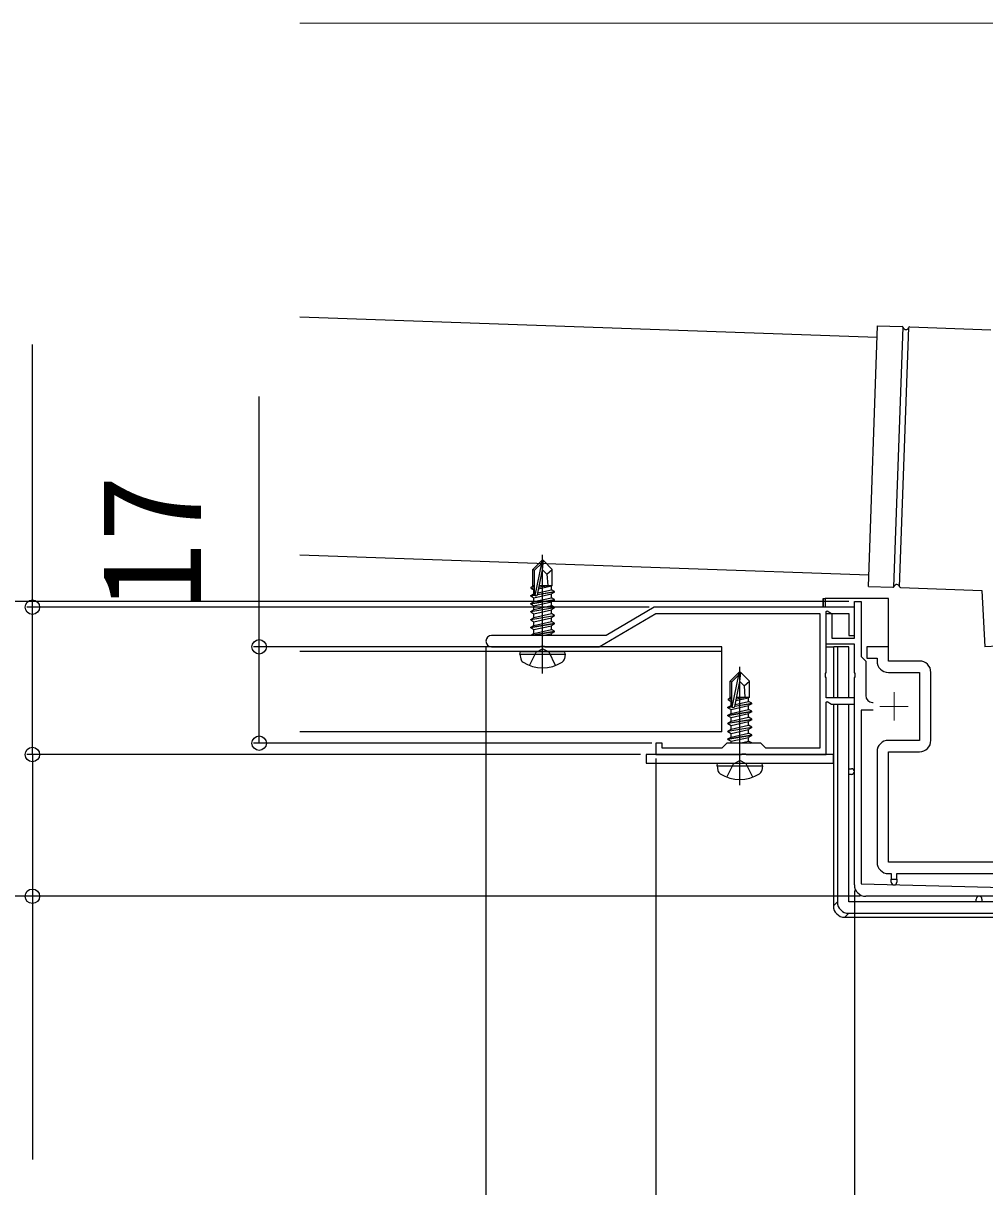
# Model space of a CAD drawing. Units: millimetres, scale not verified. Extents: x -1050 to 1050, y -1570 to 1561.
# Drawn here: x 551.7 to 721.3, y 326.8 to 532 of the extents above; entities that cross this region are included whole.
import ezdxf
from ezdxf.enums import TextEntityAlignment as Align

# ---------------------------------------------------------------- set-up
doc = ezdxf.new("R2010")
doc.units = ezdxf.units.MM
doc.header["$LTSCALE"] = 8
for name, color, linetype in [('0-3_YKK_11', 7, 'Continuous'), ('0-5_YKK_13', 4, 'Continuous'), ('0-6_YKK_D', 6, 'Continuous')]:
    doc.layers.add(name, color=color, linetype=linetype)
doc.layers.add('0-4_YKK_12', color=2, linetype='Continuous', lineweight=18)
doc.styles.add('ＭＳ ゴシック', font='')
doc.styles.get('ＭＳ ゴシック').set_extended_font_data('MS Gothic')

msp = doc.modelspace()

# ---------------------------------------------------------------- linework, layer by layer
at = {"layer": '0-3_YKK_11'}
for p, q in [((698.282, 430.001), (699.482, 430.001)), ((701.482, 412.201), (701.582, 412.201)), ((786.282, 378.001), (700.282, 378.001))]:
    msp.add_line(p, q, dxfattribs=at)
for points in [[(698.282, 429.001), (662.982, 429.001), (654.507, 424.001), (634.282, 424.001)], [(634.282, 422.001), (642.824, 422.001), (643.007, 422.121), (643.557, 422.121), (643.74, 422.001), (653.282, 422.001), (663.282, 427.901), (692.182, 427.901), (692.182, 404.101), (682.682, 404.101), (681.782, 405.001), (675.782, 405.001), (674.882, 404.101), (664.382, 404.101), (664.382, 405.001), (663.282, 405.001), (663.282, 403.001), (678.324, 403.001), (678.507, 403.121), (679.057, 403.121), (679.24, 403.001), (693.282, 403.001), (693.282, 412.216), (693.482, 412.332), (694.228, 411.901), (698.282, 411.901), (698.282, 413.001), (693.282, 413.001), (693.282, 416.543), (693.162, 416.726), (693.162, 417.276), (693.282, 417.459), (693.282, 428.216), (693.482, 428.332), (694.228, 427.901), (697.282, 427.901), (697.282, 424.001), (698.282, 424.001), (698.282, 429.001)], [(698.282, 380.001), (698.282, 416.543), (698.402, 416.726), (698.402, 417.276), (698.282, 417.459), (698.282, 422.501), (693.282, 422.501), (693.282, 427.901), (694.282, 427.901), (694.282, 423.501), (698.282, 423.501), (698.282, 430.001)], [(699.482, 430.001), (699.482, 420.301), (700.282, 419.501), (700.282, 413.401)], [(701.582, 410.801), (699.482, 410.801), (699.482, 380.201), (738.282, 379.201), (739.482, 379.201), (740.282, 380.001), (746.282, 380.001), (747.082, 379.201), (748.282, 379.201), (787.082, 380.201), (787.082, 410.801), (784.982, 410.801)]]:
    msp.add_lwpolyline(points, dxfattribs=at)
for centre, radius, start, end in [((634.282, 423.001), 1, 90.00001, 179.99999), ((634.282, 423.001), 1, 180.00001, 269.99999), ((701.482, 413.401), 1.2, 180, 270), ((700.282, 380.001), 2, 180, 270)]:
    msp.add_arc(centre, radius, start, end, dxfattribs=at)
at = {"layer": '0-4_YKK_12'}
for p, q in [((828.282, 532.001), (600.441, 532.001)), ((705.282, 414.001), (705.282, 409.001)), ((702.782, 411.501), (707.782, 411.501))]:
    msp.add_line(p, q, dxfattribs=at)
at = {"layer": '0-5_YKK_13'}
for p, q in [((600.441, 480.196), (702.3, 476.639)), ((700.765, 432.666), (702.37, 478.638)), ((702.37, 478.638), (706.697, 478.487)), ((705.265, 432.605), (706.864, 478.385)), ((706.265, 432.57), (707.864, 478.35)), ((708.038, 478.44), (722.358, 477.94)), ((700.835, 434.664), (600.441, 438.17)), ((643.132, 437.202), (641.582, 435.652)), ((643.432, 437.202), (643.132, 437.202)), ((643.132, 436.778), (643.132, 437.202)), ((643.282, 417.302), (643.282, 438.202)), ((643.282, 435.581), (643.282, 437.202)), ((643.282, 435.581), (643.432, 437.202)), ((643.432, 437.202), (644.982, 435.652)), ((641.582, 432.683), (641.582, 435.652)), ((641.582, 435.652), (641.882, 435.528)), ((641.882, 435.528), (643.132, 436.778)), ((641.882, 431.251), (641.882, 435.528)), ((641.95, 431.08), (643.132, 436.778)), ((642.372, 431.196), (643.282, 435.581)), ((644.025, 434.849), (644.982, 435.652)), ((644.982, 432.802), (644.982, 435.652)), ((641.182, 431.052), (641.895, 431.171)), ((641.95, 431.08), (641.182, 430.952)), ((641.182, 430.952), (641.182, 431.052)), ((641.282, 432.51), (641.582, 432.683)), ((641.282, 432.51), (641.882, 432.627)), ((641.282, 432.295), (641.282, 432.51)), ((641.282, 432.295), (641.882, 432.393)), ((641.282, 432.295), (641.732, 432.035)), ((641.582, 432.802), (641.882, 432.802)), ((641.732, 432.035), (641.885, 432.069)), ((641.732, 431.37), (641.732, 432.035)), ((641.732, 430.635), (644.832, 431.335)), ((645.382, 431.652), (642.356, 431.148)), ((642.384, 431.253), (645.382, 431.752)), ((642.442, 431.53), (644.832, 432.07)), ((642.587, 432.228), (644.832, 432.735)), ((642.647, 432.519), (644.365, 432.802)), ((642.702, 432.786), (642.786, 432.802)), ((642.706, 432.802), (644.982, 432.802)), ((644.982, 432.802), (644.832, 432.735)), ((644.832, 432.07), (644.832, 432.735)), ((645.382, 431.752), (644.832, 432.07)), ((645.382, 431.652), (644.832, 431.335)), ((644.832, 430.67), (644.832, 431.335)), ((645.382, 431.652), (645.382, 431.752)), ((700.765, 432.666), (705.091, 432.515)), ((706.432, 432.468), (720.753, 431.968)), ((720.753, 431.968), (721.276, 421.981)), ((641.182, 430.952), (641.732, 430.635)), ((641.182, 429.652), (645.382, 430.352)), ((645.382, 430.252), (641.182, 429.552)), ((641.182, 429.552), (641.182, 429.652)), ((641.182, 429.552), (641.732, 429.235)), ((641.182, 428.252), (645.382, 428.952)), ((641.732, 429.97), (641.732, 430.635)), ((641.732, 429.235), (644.832, 429.935)), ((641.732, 428.57), (641.732, 429.235)), ((645.382, 430.352), (644.832, 430.67)), ((645.382, 430.252), (644.832, 429.935)), ((644.832, 429.27), (644.832, 429.935)), ((645.382, 428.952), (644.832, 429.27)), ((645.382, 430.252), (645.382, 430.352)), ((645.382, 428.852), (645.382, 428.952)), ((693.156, 430.501), (693.156, 429.001)), ((704.282, 430.501), (693.156, 430.501)), ((704.282, 422.001), (704.282, 430.501)), ((645.382, 428.852), (641.182, 428.152)), ((641.182, 428.152), (641.182, 428.252)), ((641.182, 428.152), (641.732, 427.835)), ((641.182, 426.852), (645.382, 427.552)), ((645.382, 427.452), (641.182, 426.752)), ((641.732, 427.835), (644.832, 428.535)), ((641.732, 427.17), (641.732, 427.835)), ((641.732, 426.435), (644.832, 427.135)), ((645.382, 428.852), (644.832, 428.535)), ((644.832, 427.87), (644.832, 428.535)), ((645.382, 427.552), (644.832, 427.87)), ((645.382, 427.452), (644.832, 427.135)), ((644.832, 426.47), (644.832, 427.135)), ((645.382, 427.452), (645.382, 427.552)), ((641.182, 426.752), (641.182, 426.852)), ((641.182, 426.752), (641.732, 426.435)), ((641.182, 425.452), (645.382, 426.152)), ((645.382, 426.052), (641.182, 425.352)), ((641.182, 425.352), (641.182, 425.452)), ((641.182, 425.352), (641.732, 425.035)), ((641.732, 425.77), (641.732, 426.435)), ((641.732, 425.035), (644.832, 425.735)), ((641.732, 424.37), (641.732, 425.035)), ((645.382, 426.152), (644.832, 426.47)), ((645.382, 426.052), (644.832, 425.735)), ((644.832, 425.07), (644.832, 425.735)), ((645.382, 424.752), (644.832, 425.07)), ((645.382, 426.052), (645.382, 426.152)), ((641.182, 424.052), (645.382, 424.752)), ((641.182, 424.002), (641.182, 424.052)), ((645.382, 424.652), (641.482, 424.002)), ((643.36, 424.002), (644.832, 424.335)), ((645.382, 424.652), (644.832, 424.335)), ((644.832, 424.002), (644.832, 424.335)), ((645.382, 424.652), (645.382, 424.752)), ((674.882, 422.001), (600.441, 422.001)), ((674.882, 421.201), (600.441, 421.201)), ((639.282, 420.702), (639.37, 421.202)), ((639.37, 421.202), (647.194, 421.202)), ((647.282, 420.702), (647.194, 421.202)), ((674.882, 407.001), (674.882, 422.001)), ((693.282, 422.001), (694.67, 422.001)), ((694.579, 422.001), (694.579, 413.001)), ((695.282, 422.001), (694.67, 422.001)), ((695.282, 422.001), (695.282, 413.001)), ((697.282, 422.001), (695.282, 422.001)), ((697.282, 413.001), (697.282, 422.001)), ((700.482, 422.001), (700.482, 420.001)), ((704.282, 422.001), (700.482, 422.001)), ((704.282, 419.501), (704.282, 422.001)), ((639.282, 420.702), (639.423, 419.9)), ((639.282, 420.702), (647.282, 420.702)), ((647.282, 420.702), (647.14, 419.9)), ((700.482, 420.001), (702.282, 420.001)), ((702.282, 420.001), (702.282, 419.501)), ((709.782, 419.501), (704.282, 419.501)), ((677.929, 417.501), (676.379, 415.951)), ((676.679, 415.827), (677.929, 417.077)), ((676.747, 411.378), (677.929, 417.077)), ((678.229, 417.501), (677.929, 417.501)), ((677.929, 417.077), (677.929, 417.501)), ((678.079, 397.601), (678.079, 418.501)), ((678.079, 415.879), (678.079, 417.501)), ((678.079, 415.879), (678.229, 417.501)), ((678.229, 417.501), (679.779, 415.951)), ((704.282, 417.501), (709.782, 417.501)), ((709.782, 417.501), (709.782, 405.501)), ((711.782, 405.501), (711.782, 417.501)), ((676.379, 412.982), (676.379, 415.951)), ((676.379, 415.951), (676.679, 415.827)), ((676.679, 411.549), (676.679, 415.827)), ((677.169, 411.494), (678.079, 415.879)), ((678.821, 415.147), (679.779, 415.951)), ((679.779, 413.101), (679.779, 415.951)), ((676.079, 412.809), (676.379, 412.982)), ((676.079, 412.809), (676.679, 412.925)), ((676.079, 412.593), (676.079, 412.809)), ((676.079, 412.593), (676.679, 412.692)), ((676.079, 412.593), (676.529, 412.333)), ((676.379, 413.101), (676.679, 413.101)), ((677.383, 412.526), (679.629, 413.033)), ((677.444, 412.818), (679.162, 413.101)), ((677.499, 413.085), (677.583, 413.101)), ((677.502, 413.101), (679.779, 413.101)), ((679.779, 413.101), (679.629, 413.033)), ((679.629, 412.368), (679.629, 413.033)), ((675.979, 411.351), (676.692, 411.47)), ((676.746, 411.379), (675.979, 411.251)), ((675.979, 411.251), (675.979, 411.351)), ((675.979, 411.251), (676.529, 410.933)), ((675.979, 409.951), (680.179, 410.651)), ((680.179, 410.551), (675.979, 409.851)), ((676.529, 412.333), (676.682, 412.368)), ((676.529, 411.668), (676.529, 412.333)), ((676.529, 410.933), (679.629, 411.633)), ((676.529, 410.268), (676.529, 410.933)), ((680.179, 411.951), (677.153, 411.447)), ((677.181, 411.551), (680.179, 412.051)), ((677.238, 411.829), (679.629, 412.368)), ((680.179, 412.051), (679.629, 412.368)), ((680.179, 411.951), (679.629, 411.633)), ((679.629, 410.968), (679.629, 411.633)), ((680.179, 410.651), (679.629, 410.968)), ((680.179, 410.551), (679.629, 410.233)), ((680.179, 411.951), (680.179, 412.051)), ((680.179, 410.551), (680.179, 410.651)), ((694.579, 411.901), (694.579, 376.294)), ((695.282, 411.901), (695.282, 376.997)), ((697.282, 400.501), (697.282, 411.901)), ((675.979, 409.851), (675.979, 409.951)), ((675.979, 409.851), (676.529, 409.533)), ((675.979, 408.551), (680.179, 409.251)), ((680.179, 409.151), (675.979, 408.451)), ((675.979, 408.451), (675.979, 408.551)), ((675.979, 408.451), (676.529, 408.133)), ((676.529, 409.533), (679.629, 410.233)), ((676.529, 408.868), (676.529, 409.533)), ((676.529, 408.133), (679.629, 408.833)), ((679.629, 409.568), (679.629, 410.233)), ((680.179, 409.251), (679.629, 409.568)), ((680.179, 409.151), (679.629, 408.833)), ((679.629, 408.168), (679.629, 408.833)), ((680.179, 409.151), (680.179, 409.251)), ((674.882, 407.001), (600.441, 407.001)), ((675.979, 407.151), (680.179, 407.851)), ((680.179, 407.751), (675.979, 407.051)), ((675.979, 407.051), (675.979, 407.151)), ((675.979, 407.051), (676.529, 406.733)), ((675.979, 405.751), (680.179, 406.451)), ((676.529, 407.468), (676.529, 408.133)), ((676.529, 406.733), (679.629, 407.433)), ((676.529, 406.068), (676.529, 406.733)), ((680.179, 407.851), (679.629, 408.168)), ((680.179, 407.751), (679.629, 407.433)), ((679.629, 406.768), (679.629, 407.433)), ((680.179, 406.451), (679.629, 406.768)), ((680.179, 407.751), (680.179, 407.851)), ((680.179, 406.351), (680.179, 406.451)), ((680.179, 406.351), (675.979, 405.651)), ((675.979, 405.651), (675.979, 405.751)), ((675.979, 405.651), (676.529, 405.333)), ((676.529, 405.333), (679.629, 406.033)), ((676.529, 405.001), (676.529, 405.333)), ((678.001, 405.001), (679.629, 405.368)), ((680.179, 406.351), (679.629, 406.033)), ((679.629, 405.368), (679.629, 406.033)), ((680.179, 405.001), (680.179, 405.051)), ((709.782, 405.501), (704.282, 405.501)), ((702.282, 403.501), (702.282, 384.001)), ((704.282, 403.501), (709.782, 403.501)), ((704.282, 384.001), (704.282, 403.501)), ((674.079, 401.001), (674.167, 401.501)), ((674.079, 401.001), (674.22, 400.198)), ((674.079, 401.001), (682.079, 401.001)), ((674.167, 401.501), (681.99, 401.501)), ((682.079, 401.001), (681.937, 400.198)), ((682.079, 401.001), (681.99, 401.501)), ((697.282, 399.501), (697.282, 400.501)), ((697.282, 400.501), (697.782, 400.501)), ((697.282, 377.001), (697.282, 399.501)), ((697.782, 399.501), (697.282, 399.501)), ((782.282, 384.001), (704.282, 384.001)), ((704.282, 382.001), (704.782, 382.001)), ((704.782, 382.001), (704.782, 381.001)), ((705.782, 382.001), (780.782, 382.001)), ((705.782, 381.001), (705.782, 382.001)), ((704.782, 381.001), (705.782, 381.001)), ((704.782, 380.501), (704.782, 381.001)), ((705.782, 381.001), (705.782, 380.501)), ((694.579, 376.294), (695.282, 376.997)), ((719.782, 377.001), (697.282, 377.001)), ((719.782, 377.001), (719.782, 377.501)), ((720.782, 377.001), (719.782, 377.001)), ((720.782, 377.501), (720.782, 377.001)), ((765.782, 377.001), (720.782, 377.001)), ((697.278, 375.001), (696.575, 374.297)), ((696.575, 374.297), (789.989, 374.297)), ((697.278, 375.001), (789.286, 375.001))]:
    msp.add_line(p, q, dxfattribs=at)
for points in [[(643.282, 435.581), (644.025, 434.849), (644.182, 432.802)], [(641.182, 431.052), (641.732, 431.37), (641.882, 431.404)], [(641.182, 429.652), (641.732, 429.97), (644.832, 430.67)], [(641.182, 428.252), (641.732, 428.57), (644.832, 429.27)], [(692.782, 429.001), (692.782, 430.501), (692.856, 430.501)], [(692.856, 429.001), (692.856, 430.501), (693.156, 430.501)], [(641.182, 426.852), (641.732, 427.17), (644.832, 427.87)], [(641.182, 425.452), (641.732, 425.77), (644.832, 426.47)], [(641.182, 424.052), (641.732, 424.37), (644.832, 425.07)], [(767.213, 424.389), (744.244, 423.185), (721.276, 421.981)], [(640.982, 418.723), (642.137, 421.039), (643.282, 421.648)], [(645.582, 418.723), (644.427, 421.039), (643.282, 421.648)], [(678.079, 415.879), (678.821, 415.147), (678.979, 413.101)], [(675.979, 411.351), (676.529, 411.668), (676.679, 411.702)], [(675.979, 409.951), (676.529, 410.268), (679.629, 410.968)], [(675.979, 408.551), (676.529, 408.868), (679.629, 409.568)], [(675.979, 407.151), (676.529, 407.468), (679.629, 408.168)], [(675.979, 405.751), (676.529, 406.068), (679.629, 406.768)], [(679.879, 405.001), (680.179, 405.051), (679.629, 405.368)], [(675.779, 399.021), (676.934, 401.338), (678.079, 401.947)], [(680.379, 399.021), (679.224, 401.338), (678.079, 401.947)]]:
    msp.add_lwpolyline(points, dxfattribs=at)
msp.add_lwpolyline([(661.579, 401.501), (694.579, 401.501), (694.579, 403.001), (661.579, 403.001)], close=True, dxfattribs=at)
for centre, radius, start, end in [((706.69, 478.287), 0.2, 14.60155, 88), ((707.367, 478.463), 0.5, 194.60155, 341.39845), ((708.031, 478.24), 0.2, 88, 161.39845), ((642.13, 431.251), 0.248, 180, 347.19096), ((705.098, 432.714), 0.2, 268, 341.39845), ((705.762, 432.491), 0.5, 14.60155, 161.39845), ((706.439, 432.668), 0.2, 194.60155, 268), ((640.31, 420.056), 0.9, 190, 237.94412), ((643.282, 424.802), 6.5, 237.94412, 302.05588), ((646.254, 420.056), 0.9, 302.05588, 350), ((704.282, 419.501), 2, 180, 270), ((709.782, 417.501), 2, 0, 90), ((676.927, 411.549), 0.248, 180, 347.19096), ((704.282, 403.501), 2, 90, 180), ((709.782, 405.501), 2, 270, 0), ((697.782, 400.001), 0.5, 0, 90), ((675.106, 400.355), 0.9, 190, 237.94412), ((678.079, 405.101), 6.5, 237.94412, 302.05588), ((681.051, 400.355), 0.9, 302.05588, 350), ((697.782, 400.001), 0.5, 270, 0), ((704.282, 384.001), 2, 180, 270), ((705.282, 380.501), 0.5, 180, 270), ((705.282, 380.501), 0.5, 270, 0), ((720.282, 377.501), 0.5, 90, 180), ((720.282, 377.501), 0.5, 0, 90)]:
    msp.add_arc(centre, radius, start, end, dxfattribs=at)
for centre in [(696.582, 376.301), (697.286, 377.005)]:
    msp.add_ellipse(centre, major_axis=(-1.419, -1.419), ratio=0.99628, start_param=5.4996506, end_param=7.06672, dxfattribs=at)
at = {"layer": '0-6_YKK_D'}
for p, q in [((697.282, 430.001), (512.282, 430.001)), ((662.064, 429.001), (552.282, 429.001)), ((633.282, 422.001), (592.282, 422.001)), ((633.282, 422.001), (633.282, 293.297)), ((662.582, 405.001), (592.282, 405.001)), ((660.579, 403.001), (552.282, 403.001)), ((653.282, 403.001), (552.282, 403.001)), ((663.282, 402.301), (663.282, 293.297)), ((663.282, 402.301), (663.282, 293.297)), ((699.282, 378.001), (512.282, 378.001)), ((699.282, 378.001), (552.282, 378.001)), ((698.282, 379.001), (698.282, 293.297)), ((698.282, 379.001), (698.282, 293.297))]:
    msp.add_line(p, q, dxfattribs=at)
for points in [[(553.282, 403.001), (553.282, 429.001), (553.282, 475.328)], [(593.282, 405.001), (593.282, 422.001), (593.282, 466.146)], [(553.282, 403.001), (553.282, 378.001), (553.282, 331.537)]]:
    msp.add_lwpolyline(points, dxfattribs=at)
for centre in [(553.282, 429.001), (593.282, 422.001), (593.282, 405.001), (553.282, 403.001), (553.282, 403.001), (553.282, 378.001)]:
    msp.add_circle(centre, 1.275, dxfattribs=at)

# ---------------------------------------------------------------- texts
at = {"layer": '0-6_YKK_D', "style": 'ＭＳ ゴシック'}
msp.add_text('17', height=17.6, rotation=90, dxfattribs=at).set_placement((588.282, 428.419), align=Align.BOTTOM_LEFT)

doc.saveas('drawing.dxf')
